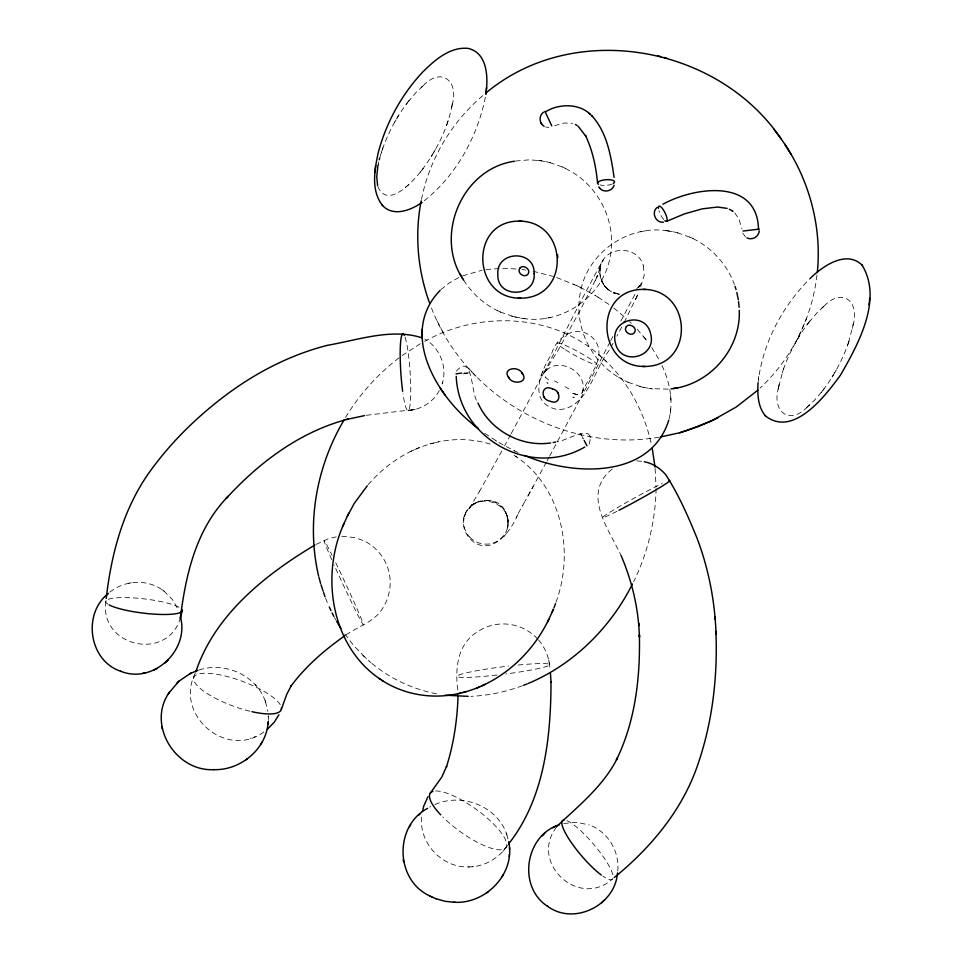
<?xml version="1.0" encoding="UTF-8"?>
<svg xmlns="http://www.w3.org/2000/svg" width="962" height="962" viewBox="0 0 962 962"><rect width="100%" height="100%" fill="white"/><g stroke="black" fill="none" stroke-linecap="round" stroke-linejoin="round"><path stroke-width="0.72" stroke-dasharray="4.81 3.61" d="M346.007 634.896C358.814 626.009 375.601 621.56 383.477 606.89C389.838 596.392 391.799 583.405 388.84 571.488C385.582 558.213 376.166 546.656 363.816 540.788M105.808 601.406C99.375 646.356 166.522 661.952 180.255 618.71M668.999 419.276C673.749 401.046 669.576 381.673 661.748 364.899M609.223 350.3C593.939 369.264 587.481 409.211 557.852 409.62C527.056 403.547 540.452 371.512 551.515 354.293C555.507 337.638 575.456 324.314 590.452 335.846C611.171 353.006 588.407 375.661 581.541 393.927L583.718 389.093L581.842 393.735C590.355 372.655 557.311 354.437 544.035 373.015L557.912 350.649L580.387 310.041L597.739 275.409L595.262 280.952L600.973 265.428L600.011 269.6L600.252 276.815L603.595 284.68L607.19 288.804L611.375 291.787L620.394 294.468L613.624 292.845M600.011 269.6L599.903 273.954L599.759 272.859M268.29 720.562L268.29 715.848M656.096 488.431C655.495 520.67 647.859 552.741 633.633 581.697M421.669 817.099C418.927 843.566 442.833 868.458 469.348 866.894M599.783 270.37L599.903 269.047M617.736 871.055C619.781 851.526 607.731 831.252 588.948 824.831M507.888 525.745L507.503 527.885C513.528 504.437 480.447 492.183 469.131 508.802L470.165 507.455L468.398 509.872L479.713 491.077M507.84 526.262C509.716 480.591 444.372 502.404 468.662 537.409C489.273 559.896 511.087 532.142 518.47 512.999M670.225 413.684L670.947 406.505M442.4 382.828L442.159 383.994C447.595 367.352 440.091 347.823 424.855 339.129M599.975 268.518L600.072 267.616M758.032 383.116C762.409 343.566 782.262 306.229 810.269 278.283M758.465 379.184L758.777 376.31M452.092 105.195C459.211 81.662 441.919 66.198 423.039 85.822M778.619 387.325C771.5 410.858 788.792 426.322 807.671 406.698M852.945 325.613C860.076 302.08 842.784 286.628 823.893 306.253M816.966 275.036C812.12 317.869 791.57 358.778 759.98 388.143M377.898 166.185L378.715 161.965M422.138 169.769C436.267 150.878 447.402 129.185 451.96 105.904M778.751 386.604L783.044 370.358M848.52 342.592L852.813 326.334M377.765 166.907L378.258 164.105M451.599 107.984L452.441 103.199M778.27 389.321L779.112 384.535M852.452 328.415L853.294 323.629M485.377 97.174C477.344 137.097 456.192 175.445 424.062 200.914M421.476 199.399C429.737 157.828 453.09 119.541 486.05 92.917M380.026 156.854L382.191 149.928M195.346 673.075C173.809 714.778 226.527 759.764 263.901 731.962M193.615 678.054L193.915 677.128M382.431 149.266C388.323 132.431 396.885 116.498 407.708 102.321M446.621 125.192L448.46 119.841M783.284 369.685C789.177 352.85 797.751 336.928 808.573 322.751M823.003 390.199C833.826 376.022 842.387 360.089 848.28 343.254M381.397 152.249L383.237 146.897M782.25 372.679L784.09 367.316M847.474 345.623L849.314 340.271M555.988 602.284C574.639 552.056 562.048 487.012 515.584 456.253M640.644 286.88L644.227 275.312L643.398 266.017M798.388 337.133L806.493 318.699M541.017 375.829L541.81 374.05M635.714 299.218L638.287 293.47L624.783 321.248M542.52 372.474L543.253 370.851M456.325 371.164C473.22 351.659 471.091 395.226 477.453 401.767M439.297 390.536C433.225 402.272 420.719 409.764 407.647 410.702L415.909 409.271L366.005 415.331M609.98 342.027L582.731 394.42M610.63 340.776L613.227 335.774M620.863 321.055L635.762 292.785M621.801 326.972L616.919 336.147M543.614 373.16C563.167 336.628 581.204 299.266 601.382 263.071C609.271 244.985 638.912 246.344 643.53 266.366M510.545 434.788L504.569 445.863M511.195 433.585L541.822 376.431M546.993 461.026L548.917 457.443M549.567 456.241L580.844 397.895M543.47 373.412L541.991 376.118M501.815 450.95L479.449 491.546M582.491 394.877L581.012 397.583M546.344 462.229L525.18 501.022M611.772 345.659L613.071 343.266M527.885 496.115L533.213 486.411M522.45 505.916L525.252 500.889M518.205 513.467L522.582 505.675M345.49 417.46C359.668 394.204 378.174 373.593 399.915 357.155M516.125 517.147L516.462 516.534M638.948 287.013L641.401 283.093L636.219 289.43M394.396 122.631L396.007 119.901M397.029 118.158L398.629 115.452M431.229 156.638L432.816 153.944M433.838 152.188L435.449 149.459M795.261 343.061L796.873 340.332M797.895 338.576L799.482 335.882M832.082 377.068L833.681 374.362M834.703 372.619L836.315 369.877M556.457 827.248C529.136 862.553 578.342 908.753 612.085 879.424M603.655 259.596L601.743 262.506M589.141 444.203C596.175 421.019 565.319 441.618 556.95 441.811M537.674 639.069C527.368 627.621 511.135 622.029 495.959 624.53C489.033 625.649 482.383 628.378 476.623 632.371C456.746 645.081 454.918 670.141 457.972 691.245M504.268 536.255L505.05 535.185M505.447 534.644L506.18 533.645M468.073 866.954C483.958 867.087 499.182 858.344 507.756 845.081M408.032 101.9L416.089 92.412L424.386 84.68M377.838 186.58C387.914 209.993 413.744 180.628 421.813 170.19M808.898 322.33L816.942 312.842L825.24 305.098M806.324 407.84L814.622 400.108L822.678 390.62M406.156 104.329L409.547 99.94M420.31 172.15L423.689 167.761M807.022 324.759L810.401 320.37M821.163 392.58L824.554 388.191M503.09 851.117L506.036 847.402M368.218 484.62C385.209 464.85 407.996 449.47 433.429 443.085M440.933 289.574L449.326 282.912L459.139 277.369M421.007 87.566L422.438 86.352M405.471 187.422L406.818 186.267M407.407 185.75L408.838 184.524M821.873 307.996L823.304 306.77M808.272 406.168L809.703 404.942M109.884 592.171C124.519 580.122 147.042 578.847 162.53 590.031M612.193 469.047C581.156 493.698 608.838 529.16 621.103 555.603M402.176 355.495L421.103 343.23M429.653 807.13L430.735 806.553M424.627 341.39C479.22 310.534 553.439 313.263 600.817 356.481M316.077 544.396L328.258 538.756L337.133 536.616M410.93 451.298L414.081 449.915M416.318 448.917L419.336 447.595M434.92 804.569C461.447 792.556 496.753 805.807 506.529 833.813M462.734 275.817L482.046 270.238M522.45 685.726C505.94 691.894 488.504 695.526 470.887 696.356M554.545 125.685L564.057 123.004L572.51 123.316M250.168 738.407L251.322 738.01M254.028 737.072L255.303 736.627M199.098 669.985C224.807 661.471 256.181 675.192 265.308 701.166M435.509 442.568C454.016 438.023 473.821 438.66 491.943 444.648M430.074 443.915L438.684 441.786M563.732 823.496L576.539 822.306L589.369 824.975M667.375 230.808C627.02 224.326 585.076 254.485 579.845 295.418C574.579 327.441 591.125 361.219 619.011 377.525M523.112 318.446C563.467 324.928 605.411 294.769 610.642 253.836C615.908 221.813 599.362 188.035 571.476 171.729M128.535 583.297L129.714 583.08M130.183 582.996L131.301 582.792M515.476 161.051L529.1 159.848L539.67 160.582M640.223 231.806L642.183 231.457M643.313 231.253L645.177 230.916M545.31 318.338L547.174 318.001M548.304 317.797L550.264 317.448M659.259 437.145C564.971 453.691 464.201 396.248 430.868 306.385M485.942 269.564L502.152 268.326L518.037 269.035M462.999 373.845L470.117 372.907L463.095 372.943M668.109 389.117L650.817 388.672M472.089 866.726L473.508 866.642M636.832 460.858L643.049 461.507M341.678 536.207L355.255 537.65L363.937 540.836M548.893 127.537L545.622 127.02M539.91 160.618L547.498 162.013M667.616 230.844L675.204 232.239M515.283 317.015L522.871 318.41M642.989 387.241L650.577 388.636M537.626 160.305L541.81 160.87M665.331 230.531L669.516 231.096M520.971 318.157L525.156 318.723M648.677 388.383L652.861 388.949M521.933 269.468L525.649 270.009M619.023 294.3L617.412 294.011M533.152 271.26L553.282 276.443M436.471 693.77C411.423 688.996 387.626 677.488 368.554 660.533M549.687 162.554L562.505 167.039M677.392 232.78L690.211 237.265M500.276 311.989L513.095 316.474M627.982 382.215L640.8 386.7M545.707 161.58L551.166 162.915M673.412 231.806L678.871 233.141M511.616 316.113L517.075 317.448M639.321 386.339L644.78 387.674M577.813 394.745L573.917 393.711M572.594 393.278L577.777 394.829M614.598 293.206L613.167 292.664L615.091 293.41M556.661 277.537L577.501 285.991M546.705 382.503L547.522 382.804M565.464 168.446L571.885 171.97M693.169 238.672C712.096 247.943 727.212 264.706 734.391 284.536M463.708 280.243C471.837 293.194 483.597 303.836 497.318 310.582M618.602 377.284L625.023 380.808M580.026 287.205L595.706 295.743M573.52 284.163L574.458 284.596M572.727 397.114L573.496 397.462M484.74 433.357L499.531 442.905L514.73 450.974M514.153 450.697L517.989 452.489M562.048 166.835L565.62 168.506M689.754 237.061L693.325 238.732M497.162 310.522L500.733 312.193M624.867 380.748L628.439 382.419M576.803 285.666L580.495 287.422M554.401 380.88L558.032 382.768M565.139 386.676L568.746 388.792M547.354 383.116L548.136 383.585M495.899 440.728L496.669 441.185M597.907 297.09L609.896 305.11M595.057 295.346L598.785 297.619M514.105 455.279L516.943 457.142M163.853 590.993L172.439 599.53L178.235 609.764M162.157 589.766L164.37 591.365M609.235 290.428L603.595 284.644M573.665 397.174L574.314 397.643M613.792 307.996L626.19 318.338M607.792 289.309L608.405 289.802M605.29 286.856L607.996 289.478M548.448 379.894L545.105 376.876L547.787 379.341M603.703 359.103C628.523 381.83 644.889 413.059 651.731 445.839M344.805 634.054L354.545 646.524L365.668 657.912M598.472 354.389L606.553 361.664M362.818 655.35L370.899 662.638M606.986 288.612L605.844 287.47M745.562 236.989L742.688 232.972M629.689 321.633L631.349 323.208M468.566 368.278L471.849 371.801M473.051 373.088L476.07 376.334M734.764 212.842L738.984 219.192L741.906 228.74M637.205 329.257L647.149 341.053L642.267 334.944M256.157 685.762L255.11 684.607M538.455 639.886C545.887 648.304 549.651 659.403 550.18 670.514M651.791 347.535L659.367 360.197M603.294 284.175L599.879 274.555M334.463 617.628L335.834 619.949M581.685 435.87L580.302 433.501L583.128 438.973M582.094 436.604L583.225 438.696M437.109 320.935L443.109 332.503M601.466 280.724L602.44 282.732L600.709 278.559L601.07 279.557M601.671 281.169L601.442 280.651M589.898 436.375L590.427 437.65M325.457 598.003L328.162 604.533M505.495 511.748L507.383 516.75L506.313 513.732M506.697 834.27L508.525 840.74M265.476 701.635L267.881 711.339M506.289 833.152L506.938 834.944M265.067 700.504L265.716 702.308M508.008 521.272L507.227 516.979M548.689 659.956L549.579 664.61M655.122 468.602L656.036 487.061M670.61 395.346L671.031 402.837M268.29 716.065L268.338 717.027M518.205 665.031A46.597 3.764 -7.2 0 1 549.158 665.247A46.597 3.764 -7.2 0 1 505.832 673.965M497.041 675.035A46.597 3.764 -7.2 0 1 457.467 675.781A46.597 3.764 -7.2 0 1 508.561 666.065M435.594 790.968A46.597 13.733 35.8 0 1 490.536 821.067A46.597 13.733 35.8 0 1 498.424 849.759A46.597 13.733 35.8 0 1 442.724 816.918M335.714 562.698A46.597 1.347 65 0 1 363.395 624.939A46.597 1.347 65 0 1 334.091 564.91M331.746 559.631A46.597 1.347 65 0 1 332.07 555.242M249.928 711.219A46.597 13.203 20.3 0 1 195.154 683.08A46.597 13.203 20.3 0 1 226.407 676.322A46.597 13.203 20.3 0 1 280.183 704.665M616.979 511.327A38.492 1.804 -28.8 0 1 611.219 511.399A38.492 1.804 -28.8 0 1 662.193 483.525M566.883 820.658A38.492 8.333 49.7 0 1 605.591 860.196A38.492 8.333 49.7 0 1 602.849 876.141M405.038 337.181A38.492 4.654 86.2 0 1 410.654 397.065A38.492 4.654 86.2 0 1 402.982 393.662M108.213 604.352A38.492 7.119 6.9 0 1 106.674 600.144M108.213 599.35A38.492 7.119 6.9 0 1 145.394 599.025A38.492 7.119 6.9 0 1 180.7 608.309M663.684 219.552A8.514 2.417 63.4 0 1 658.934 210.558M612.205 184.031A8.514 2.814 -4.5 0 1 600.204 184.981M600.18 266.799L600.06 267.64L600.288 266.065L600.18 266.799M600.697 264.622L600.24 266.149L600.949 263.78L600.697 264.622M464.634 515.885L464.333 516.714L465.38 513.961L464.634 515.885M639.646 285.834L638.612 287.253L639.971 285.245L639.646 285.834M547.282 368.506L545.334 371.464L547.282 368.506M473.46 504.004L472.498 504.569L476.274 502.441L473.46 504.004M604.93 286.46L604.244 285.558L604.93 286.46M469.781 537.169A22.282 21.849 16.2 0 0 507.251 528.691A22.282 21.849 16.2 0 0 480.711 500.937A22.282 21.849 16.2 0 0 469.781 537.169M565.536 349.843A22.282 2.381 28.5 0 0 596.536 364.538A22.282 2.381 28.5 0 0 568.999 347.041A22.282 2.381 28.5 0 0 565.536 349.843"/><path stroke-width="1.44" d="M739.261 310.341C740.981 349.026 709.499 385.077 671.043 388.804M475.132 426.034C436.556 396.56 398.629 332.864 440.151 290.392M422.15 336.315L422.318 328.956M458.032 696.56C457.19 720.382 453.667 744.239 446.404 766.979L446.657 766.257L441.774 777.14L430.303 793.097M486.159 91.342L485.834 94.228C488.275 78.162 487.866 53.006 468.181 48.389C450 46.561 434.764 60.077 422.751 71.994C401.599 94.492 386.339 122.487 378.331 152.285C374.555 169.48 370.695 190.668 382.635 205.591M758.032 383.116C757.359 394.444 757.876 407.311 765.764 416.269M765.271 415.776C793.409 438.227 825.805 395.214 840.547 375.024C858.104 344.396 883.188 299.447 861.976 264.935M454.749 902.284C486.231 903.955 515.608 873.268 508.706 841.618M817.291 272.607C822.33 223.545 807.407 173.064 777.464 134.007M267.977 724.025L268.206 721.728C266.63 749.061 240.404 770.682 213.528 769.636M509.211 856.673L509.439 854.376M374.903 172.439L375.216 169.685M375.336 168.518L375.661 165.632M486.279 90.163L486.592 87.41M869.407 300.841L869.708 298.088M868.963 304.894L869.287 302.008M182.179 610.954L180.255 618.71C185.762 574.639 195.971 529.196 228.174 496.284L226.19 498.472C259.151 462.373 300.324 431.469 348.268 419.059L346.693 419.456L364.61 415.596M617.496 872.919C615.223 905.35 573.809 925.937 547.438 906.18M106.229 598.472C111.376 553.21 123.557 507.503 150.83 470.262C171.801 441.402 197.655 416.257 226.178 394.901C256.505 372.294 290.764 354.641 327.513 345.298C358.165 340.019 391.666 327.886 422.138 337.878M759.222 230.784C759.042 236.652 752.104 240.62 746.969 237.867M377.765 166.907L376.743 176.755L377.609 185.63M422.426 811.435L423.797 805.891L427.958 796.74M662.902 204.245C694.504 186.76 757.563 177.982 758.501 229.437M421.188 200.854C414.526 234.764 417.712 270.382 429.509 302.826M379.256 159.788L379.774 157.828M668.71 420.37C649.915 479.906 571.175 475.721 524.627 455.399M195.827 671.729C214.791 614.874 265.079 574.747 314.815 545.093M281.325 709.355L286.796 694.239L291.233 685.69L290.716 686.471C305.447 666.45 324.603 649.963 344.841 635.726M344.035 523.46C320.226 575.288 330.928 646.476 380.543 679.412M554.004 607.756L555.495 603.655M347.318 516.305L354.244 503.403L367.28 485.774M462.698 692.58C500.565 682.924 532.022 654.172 548.809 619.348M552.104 612.205L553.511 609.114L547.39 622.45M342.616 526.539L348.737 513.215M614.093 185.257C612.289 191.486 603.09 193.109 599.386 187.734M632.467 583.958C610.581 627.717 573.629 664.393 528.318 683.429M278.92 714.79L274.278 722.185L267.34 729.352M344.107 419.925C316.462 466.317 306.193 523.376 318.65 576.166M168.879 693.025C146.753 725.252 175.926 771.789 213.937 769.636M427.549 808.357C393.891 826.202 395.129 880.302 430.014 896.055M260.967 744.023L262.109 742.075M502.188 876.671L503.33 874.711M168.795 693.157L178.872 681.204L190.356 673.484M168.242 694.059L169.432 692.135M409.463 826.695L410.654 824.771M508.621 843.927C544.36 798.628 550.889 737.674 551.01 681.878M519.889 268.109C516.317 272.859 524.819 278.727 528.15 273.93C531.108 269.12 523.051 264.153 519.961 268.025M626.31 326.623C622.751 331.361 631.24 337.253 634.571 332.455C637.529 327.645 629.473 322.679 626.382 326.551M108.441 593.374C82.131 613.828 88.889 660.966 121.008 671.368M120.599 671.223C152.85 684.499 189.49 650.468 180.507 617.123M559.259 824.831C524.903 835.377 517.364 887.229 547.799 906.432M557.238 826.009C579.28 805.242 603.763 785.557 617.52 757.84L616.377 759.968C635.353 721.344 640.355 677.284 639.369 634.704L639.526 637.229L638.66 623.388L638.804 625.709C636.796 601.563 630.639 577.861 621.103 555.603M657.323 207.299C650.877 212.049 655.627 223.352 663.503 222.174M105.483 596.163L106.866 594.865M165.187 662.89L166.558 661.615M166.763 661.399L168.146 660.1M541.81 836.098L543.205 834.8M543.41 834.595L544.769 833.308M601.527 902.825L602.885 901.538M603.09 901.334L604.485 900.035M810.269 278.283C822.991 266.029 846.44 249.483 862.469 265.428M177.152 682.779L178.872 681.204M418.374 815.427L420.093 813.852M543.53 112.181C538.708 115.464 539.069 123.425 544.119 126.299M614.285 877.5C650.18 848.28 681.156 811.483 696.837 767.436C712.301 723.989 717.82 677.344 715.896 631.397M757.84 390.199L736.243 406.998L712 420.695M486.05 92.917C573.869 19.42 717.664 45.346 780.903 138.564M245.502 760.136L247.318 758.862M486.724 892.784L488.54 891.509M650.48 333.068C644.829 310.329 609.187 319.492 615.415 342.905C620.117 366.462 656.974 357.984 650.697 333.946M422.053 202.333C411.051 210.365 392.857 217.304 382.154 205.098M624.807 321.753L623.665 322.426M190.62 673.364L197.907 670.37M189.514 673.905L191.45 672.943M584.788 447.053C530.771 478.415 458.621 438.78 456.228 376.346M153.463 670.273L155.098 669.468M155.483 669.287L157.179 668.458M552.789 827.753L554.485 826.923M554.87 826.731L556.493 825.925M666.594 221.356L684.391 213.913L702.26 208.85L717.592 207.034L727.128 208.381M711.098 421.091L686.339 430.723M717.905 417.893L699.133 426.226M476.791 688.071L479.81 686.736M482.046 685.75L485.209 684.355M545.238 111.989C557.238 104.076 578.15 102.657 590.007 114.069M456.048 373.821L461.592 373.064M698.436 426.503L679.593 432.792L660.569 436.952M523.629 685.281L527.164 683.958M679.593 432.792L685.461 430.964M742.989 231.036L759.174 229.136M379.196 678.511C402.537 694.901 433.044 699.963 460.618 693.085M457.455 693.867L466.053 691.738M142.328 673.484L143.458 673.268M143.915 673.184L145.106 672.967M514.478 161.231C461.447 168.771 433.465 236.712 463.708 280.243M673.015 388.564L674.879 388.227M676.009 388.023L677.969 387.674M553.186 442.508L555.699 442.087M550.661 442.929C521.212 447.474 489.911 430.218 477.946 402.946M518.205 298.136C571.139 300.505 569.083 220.683 518.927 221.128C469.288 221.116 472.114 297.775 519.348 298.172M642.363 366.414C695.31 368.783 693.241 288.961 643.085 289.394C593.446 289.382 596.284 366.053 643.506 366.45M468.217 696.356L445.226 695.189M435.978 898.724L445.057 901.298L453.908 902.26M453.523 902.248L455.158 902.284M518.927 221.128L520.177 221.164M520.538 221.176L521.693 221.212M643.085 289.394L644.336 289.43M644.708 289.442L645.851 289.478M519.72 298.184L520.971 298.22M643.879 366.462L645.129 366.498M644.287 461.736C652.561 463.251 659.896 468.169 665.463 474.35C678.33 493.915 687.758 515.62 696.656 537.229C708.525 568.073 714.886 600.901 716.053 633.91M657.539 55.772L660.786 56.638M663.936 57.455L666.774 58.201M436.039 898.748L431.914 897.005M552.489 388.949C541.462 383.321 539.514 399.458 549.987 401.142C560.942 406.18 561.7 390.452 552.657 389.021M431.926 897.005L429.966 896.031M729.364 209.235L732.912 211.231L732.371 210.798M575.396 124.471L577.068 125.493M382.022 680.374L382.972 681M473.051 424.362L477.922 428.282L476.046 426.767M591.786 115.717C607.046 132.287 610.954 155.88 614.093 177.405M589.273 113.408L592.532 116.402M578.15 126.202L585.918 136.363L585.473 135.474C592.616 150.361 596.055 166.847 597.558 183.225M522.041 373.028C518.013 365.38 501.406 368.506 508.982 377.862C513.011 385.509 529.617 382.383 522.041 373.028L522.667 373.845M557.515 392.532L558.14 393.35M543.831 396.548L544.456 397.366M508.357 377.044L508.982 377.862M773.664 129.004L776.899 133.273M544.961 111.327L551.743 125.866M440.295 388.299L442.568 391.546M442.7 391.75L444.877 394.853M598.821 186.905L599.675 188.155M784.583 143.879L787.782 148.99M787.902 149.206L791.269 154.593M340.885 628.402L336.532 621.115M540.836 122.619L541.678 124.05M460.221 274.158L461.207 275.95M461.7 276.828L462.638 278.523M584.174 440.476L586.94 445.791M332.118 612.95L333.874 616.462M329.293 606.95L330.976 610.581M323.629 592.592L325 596.656M321.043 584.788L323.184 591.245M735.04 286.375L736.026 289.526M318.975 577.392L320.611 583.489M736.82 292.472L738.347 299.843M652.236 448.34L655.038 467.147M403.258 859.619L403.427 860.533M403.475 860.798L403.643 861.699M162.025 726.971L162.205 727.885M162.253 728.15L162.422 729.064M738.576 301.695L739.117 307.347M557.527 254.605L557.647 255.736M557.732 256.421L557.852 257.575M550.48 673.472L551.01 681.962M714.994 616.991L715.139 619.324M509.559 849.674L509.463 847.534M440.716 814.85A46.597 13.733 35.8 0 1 432.948 791.365M281.421 708.044A46.597 13.203 20.3 0 1 251.912 711.676M669.215 480.591A38.492 1.804 -28.8 0 1 655.459 490.199A38.492 1.804 -28.8 0 1 619.011 510.293M601.346 875.059A38.492 8.333 49.7 0 1 570.646 841.57A38.492 8.333 49.7 0 1 564.093 820.009M402.657 391.318A38.492 4.654 86.2 0 1 400.252 348.749A38.492 4.654 86.2 0 1 404.293 335.341M181.866 609.439A38.492 7.119 6.9 0 1 154.798 614.177A38.492 7.119 6.9 0 1 109.247 604.954M658.465 208.309A8.514 2.417 63.4 0 1 661.724 207.684A8.514 2.417 63.4 0 1 666.882 217.713A8.514 2.417 63.4 0 1 664.85 220.731M598.424 184.295A8.514 2.814 -4.5 0 1 606.421 179.678A8.514 2.814 -4.5 0 1 613.299 183.477M534.126 273.533C536.159 297.643 496.789 298.869 497.859 274.531C495.887 250.481 535.137 249.254 534.126 273.533"/></g></svg>
